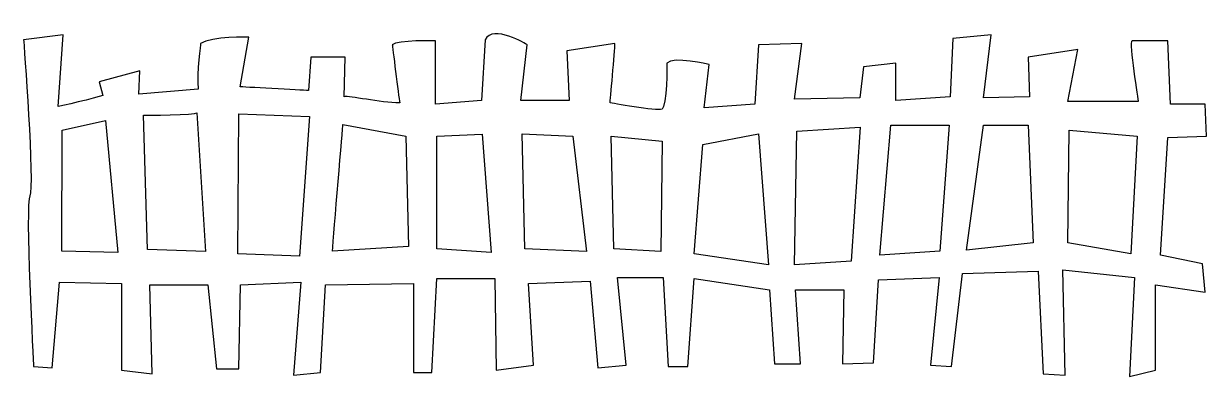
# Model space of a CAD drawing. Header units: centimetres. Extents: x -10.3 to 10.3, y -3 to 3.2.
import ezdxf

# ---------------------------------------------------------------- set-up
doc = ezdxf.new("R2010")
doc.units = ezdxf.units.CM
doc.header["$MEASUREMENT"] = 0
doc.layers.add('Camada 1', color=7, linetype='Continuous')

msp = doc.modelspace()

# ---------------------------------------------------------------- linework, layer by layer
at = {"layer": 'Camada 1'}
for points, knots in [([(-10.32625, 2.88511), (-10.32625, 2.88511), (-9.63497, 2.9715), (-9.63497, 2.9715), (-9.63497, 2.9715), (-9.63497, 2.9715), (-9.72136, 1.71857), (-9.72136, 1.71857), (-9.72136, 1.71857), (-9.72136, 1.71857), (-9.05165, 1.86981), (-8.94364, 1.91299), (-8.94364, 1.91299), (-8.94364, 1.91299), (-9.00846, 2.15061), (-9.00846, 2.15061), (-9.00846, 2.15061), (-9.00846, 2.15061), (-8.29557, 2.34504), (-8.29557, 2.34504), (-8.29557, 2.34504), (-8.29557, 2.34504), (-8.31716, 1.93459), (-8.31716, 1.93459), (-8.31716, 1.93459), (-8.31716, 1.93459), (-7.2802, 2.021), (-7.2802, 2.021), (-7.2802, 2.021), (-7.30182, 2.32345), (-7.23699, 2.82031), (-7.23699, 2.82031), (-7.23699, 2.82031), (-7.04257, 2.9499), (-6.39448, 2.92834), (-6.39448, 2.92834), (-6.39448, 2.92834), (-6.39448, 2.92834), (-6.54572, 2.06421), (-6.54572, 2.06421), (-6.54572, 2.06421), (-6.54572, 2.06421), (-5.46252, 2.00113), (-5.35449, 2.00113), (-5.35449, 2.00113), (-5.35449, 2.00113), (-5.31433, 2.58266), (-5.31433, 2.58266), (-5.31433, 2.58266), (-5.31433, 2.58266), (-4.70946, 2.58266), (-4.70946, 2.58266), (-4.70946, 2.58266), (-4.70946, 2.58266), (-4.73105, 1.89136), (-4.73105, 1.89136), (-4.73105, 1.89136), (-4.64464, 1.91298), (-4.10457, 1.78336), (-3.75892, 1.78336), (-3.75892, 1.78336), (-3.78051, 1.89136), (-3.88851, 2.7987), (-3.88851, 2.7987), (-3.88851, 2.7987), (-3.8021, 2.88511), (-3.13241, 2.8635), (-3.13241, 2.8635), (-3.13241, 2.8635), (-3.13241, 2.8635), (-3.13241, 1.76175), (-3.13241, 1.76175), (-3.13241, 1.76175), (-3.13241, 1.76175), (-2.33308, 1.82657), (-2.33308, 1.82657), (-2.33308, 1.82657), (-2.33308, 1.82657), (-2.26828, 2.88512), (-2.26828, 2.88512), (-2.26828, 2.88512), (-2.13866, 3.16595), (-1.53377, 2.79871), (-1.53377, 2.79871), (-1.53377, 2.79871), (-1.53377, 2.79871), (-1.6418, 1.82658), (-1.6418, 1.82658), (-1.6418, 1.82658), (-1.6418, 1.82658), (-0.79929, 1.82656), (-0.79929, 1.82656), (-0.79929, 1.82656), (-0.79929, 1.82656), (-0.8425, 2.69069), (-0.8425, 2.69069), (-0.8425, 2.69069), (-0.8425, 2.69069), (0.00001, 2.82031), (0.00001, 2.82031), (0.00001, 2.82031), (0.00001, 2.71228), (-0.0864, 1.78335), (-0.0864, 1.78335), (-0.0864, 1.78335), (-0.0864, 1.78335), (0.73447, 1.63211), (0.82091, 1.67532), (0.82091, 1.67532), (0.90738, 1.71855), (0.90738, 2.47463), (0.90738, 2.47463), (0.90738, 2.47463), (1.01536, 2.60428), (1.64184, 2.45304), (1.64184, 2.45304), (1.64184, 2.45304), (1.64184, 2.45304), (1.55545, 1.69691), (1.55545, 1.69691), (1.55545, 1.69691), (1.55545, 1.69691), (2.44114, 1.76173), (2.44114, 1.76173), (2.44114, 1.76173), (2.44114, 1.76173), (2.50599, 2.79869), (2.50599, 2.79869), (2.50599, 2.79869), (2.50599, 2.79869), (3.26209, 2.82028), (3.26209, 2.82028), (3.26209, 2.82028), (3.26209, 2.82028), (3.13247, 1.84815), (3.13247, 1.84815), (3.13247, 1.84815), (3.13247, 1.84815), (4.27743, 1.86974), (4.27743, 1.86974), (4.27743, 1.86974), (4.27743, 1.86974), (4.3422, 2.40983), (4.3422, 2.40983), (4.3422, 2.40983), (4.3422, 2.40983), (4.90388, 2.47463), (4.90388, 2.47463), (4.90388, 2.47463), (4.90388, 2.47463), (4.90388, 1.82656), (4.90388, 1.82656), (4.90388, 1.82656), (4.90388, 1.82656), (5.85442, 1.89136), (5.85442, 1.89136), (5.85442, 1.89136), (5.85442, 1.89136), (5.89763, 2.90673), (5.89763, 2.90673), (5.89763, 2.90673), (5.89763, 2.90673), (6.56734, 2.97153), (6.56734, 2.97153), (6.56734, 2.97153), (6.56734, 2.97153), (6.43772, 1.86978), (6.43772, 1.86978), (6.43772, 1.86978), (6.43772, 1.86978), (7.23703, 1.89137), (7.23703, 1.89137), (7.23703, 1.89137), (7.23703, 1.89137), (7.21544, 2.58267), (7.21544, 2.58267), (7.21544, 2.58267), (7.21544, 2.58267), (8.0796, 2.71229), (8.0796, 2.71229), (8.0796, 2.71229), (8.0796, 2.71229), (7.90677, 1.80495), (7.90677, 1.80495), (7.90677, 1.80495), (7.90677, 1.80495), (9.13811, 1.80495), (9.13811, 1.80495), (9.13811, 1.80495), (9.13811, 1.80495), (8.96526, 2.8635), (9.03008, 2.8635), (9.03008, 2.8635), (9.09493, 2.8635), (9.65661, 2.8635), (9.65661, 2.8635), (9.65661, 2.8635), (9.65661, 2.8635), (9.69982, 1.76175), (9.69982, 1.76175), (9.69982, 1.76175), (9.69982, 1.76175), (10.30469, 1.76174), (10.30469, 1.76174), (10.30469, 1.76174), (10.30469, 1.76174), (10.32628, 1.20006), (10.32628, 1.20006), (10.32628, 1.20006), (10.32628, 1.20006), (9.65659, 1.17847), (9.65659, 1.17847), (9.65659, 1.17847), (9.65659, 1.17847), (9.52697, -0.87382), (9.52697, -0.87382), (9.52697, -0.87382), (9.52697, -0.87382), (10.26148, -1.02506), (10.26148, -1.02506), (10.26148, -1.02506), (10.26148, -1.02506), (10.30469, -1.52189), (10.30469, -1.52189), (10.30469, -1.52189), (10.30469, -1.52189), (9.44059, -1.3923), (9.44059, -1.3923), (9.44059, -1.3923), (9.44059, -1.3923), (9.44058, -2.88286), (9.44058, -2.88286), (9.44058, -2.88286), (9.44058, -2.88286), (8.9869, -2.99089), (8.9869, -2.99089), (8.9869, -2.99089), (8.9869, -2.99089), (9.07337, -1.26266), (9.07337, -1.26266), (9.07337, -1.26266), (9.07337, -1.26266), (7.82038, -1.13304), (7.82038, -1.13304), (7.82038, -1.13304), (7.82038, -1.13304), (7.86356, -2.9693), (7.86356, -2.9693), (7.86356, -2.9693), (7.86356, -2.9693), (7.47473, -2.94774), (7.47473, -2.94774), (7.47473, -2.94774), (7.47473, -2.94774), (7.38832, -1.15469), (7.38832, -1.15469), (7.38832, -1.15469), (7.38832, -1.15469), (6.07054, -1.1979), (6.07054, -1.1979), (6.07054, -1.1979), (6.07054, -1.1979), (5.8761, -2.81808), (5.8761, -2.81808), (5.8761, -2.81808), (5.8761, -2.81808), (5.50883, -2.79652), (5.50883, -2.79652), (5.50883, -2.79652), (5.50883, -2.79652), (5.66007, -1.26268), (5.66007, -1.26268), (5.66007, -1.26268), (5.66007, -1.26268), (4.60155, -1.30589), (4.60155, -1.30589), (4.60155, -1.30589), (4.60155, -1.30589), (4.51508, -2.75332), (4.51508, -2.75332), (4.51508, -2.75332), (4.51508, -2.75332), (3.97499, -2.77491), (3.97499, -2.77491), (3.97499, -2.77491), (3.97499, -2.77491), (3.99658, -1.47872), (3.99658, -1.47872), (3.99658, -1.47872), (3.99658, -1.47872), (3.15408, -1.47869), (3.15408, -1.47869), (3.15408, -1.47869), (3.15408, -1.47869), (3.24052, -2.77488), (3.24052, -2.77488), (3.24052, -2.77488), (3.24052, -2.77488), (2.78684, -2.77488), (2.78684, -2.77488), (2.78684, -2.77488), (2.78684, -2.77488), (2.70043, -1.47869), (2.70043, -1.47869), (2.70043, -1.47869), (2.70043, -1.47869), (1.38265, -1.28425), (1.38265, -1.28425), (1.38265, -1.28425), (1.38265, -1.28425), (1.27459, -2.81807), (1.27459, -2.81807), (1.27459, -2.81807), (1.27459, -2.81807), (0.92897, -2.81806), (0.92897, -2.81806), (0.92897, -2.81806), (0.92897, -2.81806), (0.84253, -1.26265), (0.84253, -1.26265), (0.84253, -1.26265), (0.84253, -1.26265), (0.04322, -1.26266), (0.04322, -1.26266), (0.04322, -1.26266), (0.04322, -1.26266), (0.19446, -2.7965), (0.19446, -2.7965), (0.19446, -2.7965), (0.19446, -2.7965), (-0.3024, -2.83968), (-0.3024, -2.83968), (-0.3024, -2.83968), (-0.3024, -2.83968), (-0.43202, -1.32748), (-0.43202, -1.32748), (-0.43202, -1.32748), (-0.43202, -1.32748), (-1.51218, -1.37071), (-1.51218, -1.37071), (-1.51218, -1.37071), (-1.51218, -1.37071), (-1.42577, -2.79652), (-1.42577, -2.79652), (-1.42577, -2.79652), (-1.42577, -2.79652), (-2.0739, -2.88286), (-2.0739, -2.88286), (-2.0739, -2.88286), (-2.0739, -2.88286), (-2.09549, -1.28425), (-2.09549, -1.28425), (-2.09549, -1.28425), (-2.09549, -1.28425), (-3.11083, -1.28425), (-3.11083, -1.28425), (-3.11083, -1.28425), (-3.11083, -1.28425), (-3.19724, -2.92612), (-3.19724, -2.92612), (-3.19724, -2.92612), (-3.19724, -2.92612), (-3.5213, -2.92612), (-3.5213, -2.92612), (-3.5213, -2.92612), (-3.5213, -2.92612), (-3.5213, -1.37069), (-3.5213, -1.37069), (-3.5213, -1.37069), (-3.5213, -1.37069), (-5.05509, -1.39228), (-5.05509, -1.39228), (-5.05509, -1.39228), (-5.05509, -1.39228), (-5.1415, -2.92612), (-5.1415, -2.92612), (-5.1415, -2.92612), (-5.1415, -2.92612), (-5.61677, -2.9693), (-5.61677, -2.9693), (-5.61677, -2.9693), (-5.61677, -2.9693), (-5.48715, -1.34912), (-5.48715, -1.34912), (-5.48715, -1.34912), (-5.48715, -1.34912), (-6.53781, -1.39595), (-6.53781, -1.39595), (-6.53781, -1.39595), (-6.53781, -1.39595), (-6.56728, -2.86129), (-6.56728, -2.86129), (-6.56728, -2.86129), (-6.56728, -2.86129), (-6.95615, -2.8613), (-6.95615, -2.8613), (-6.95615, -2.8613), (-6.95615, -2.8613), (-7.10739, -1.39231), (-7.10739, -1.39231), (-7.10739, -1.39231), (-7.10739, -1.39231), (-8.12272, -1.3923), (-8.12272, -1.3923), (-8.12272, -1.3923), (-8.12272, -1.3923), (-8.07954, -2.94773), (-8.07954, -2.94773), (-8.07954, -2.94773), (-8.07954, -2.94773), (-8.61961, -2.88286), (-8.61961, -2.88286), (-8.61961, -2.88286), (-8.61961, -2.88286), (-8.61961, -1.37069), (-8.61961, -1.37069), (-8.61961, -1.37069), (-8.61961, -1.37069), (-9.69977, -1.34913), (-9.69977, -1.34913), (-9.69977, -1.34913), (-9.69977, -1.34913), (-9.82939, -2.83969), (-9.82939, -2.83969), (-9.82939, -2.83969), (-9.82939, -2.83969), (-10.15343, -2.8181), (-10.15343, -2.8181), (-10.15343, -2.8181), (-10.15343, -2.8181), (-10.30467, 0.03345), (-10.21825, 0.16309), (-10.21825, 0.16309), (-10.13183, 0.29273), (-10.32625, 2.88511), (-10.32625, 2.88511)], [0, 0, 0, 0, 0.00909091, 0.00909091, 0.00909091, 0.00909091, 0.01818182, 0.01818182, 0.01818182, 0.01818182, 0.02727273, 0.02727273, 0.02727273, 0.02727273, 0.03636364, 0.03636364, 0.03636364, 0.03636364, 0.04545455, 0.04545455, 0.04545455, 0.04545455, 0.05454545, 0.05454545, 0.05454545, 0.05454545, 0.06363636, 0.06363636, 0.06363636, 0.06363636, 0.07272727, 0.07272727, 0.07272727, 0.07272727, 0.08181818, 0.08181818, 0.08181818, 0.08181818, 0.09090909, 0.09090909, 0.09090909, 0.09090909, 0.1, 0.1, 0.1, 0.1, 0.10909091, 0.10909091, 0.10909091, 0.10909091, 0.11818182, 0.11818182, 0.11818182, 0.11818182, 0.12727273, 0.12727273, 0.12727273, 0.12727273, 0.13636364, 0.13636364, 0.13636364, 0.13636364, 0.14545455, 0.14545455, 0.14545455, 0.14545455, 0.15454545, 0.15454545, 0.15454545, 0.15454545, 0.16363636, 0.16363636, 0.16363636, 0.16363636, 0.17272727, 0.17272727, 0.17272727, 0.17272727, 0.18181818, 0.18181818, 0.18181818, 0.18181818, 0.19090909, 0.19090909, 0.19090909, 0.19090909, 0.2, 0.2, 0.2, 0.2, 0.20909091, 0.20909091, 0.20909091, 0.20909091, 0.21818182, 0.21818182, 0.21818182, 0.21818182, 0.22727273, 0.22727273, 0.22727273, 0.22727273, 0.23636364, 0.23636364, 0.23636364, 0.23636364, 0.24545455, 0.24545455, 0.24545455, 0.24545455, 0.25454545, 0.25454545, 0.25454545, 0.25454545, 0.26363636, 0.26363636, 0.26363636, 0.26363636, 0.27272727, 0.27272727, 0.27272727, 0.27272727, 0.28181818, 0.28181818, 0.28181818, 0.28181818, 0.29090909, 0.29090909, 0.29090909, 0.29090909, 0.3, 0.3, 0.3, 0.3, 0.30909091, 0.30909091, 0.30909091, 0.30909091, 0.31818182, 0.31818182, 0.31818182, 0.31818182, 0.32727273, 0.32727273, 0.32727273, 0.32727273, 0.33636364, 0.33636364, 0.33636364, 0.33636364, 0.34545455, 0.34545455, 0.34545455, 0.34545455, 0.35454545, 0.35454545, 0.35454545, 0.35454545, 0.36363636, 0.36363636, 0.36363636, 0.36363636, 0.37272727, 0.37272727, 0.37272727, 0.37272727, 0.38181818, 0.38181818, 0.38181818, 0.38181818, 0.39090909, 0.39090909, 0.39090909, 0.39090909, 0.4, 0.4, 0.4, 0.4, 0.40909091, 0.40909091, 0.40909091, 0.40909091, 0.41818182, 0.41818182, 0.41818182, 0.41818182, 0.42727273, 0.42727273, 0.42727273, 0.42727273, 0.43636364, 0.43636364, 0.43636364, 0.43636364, 0.44545455, 0.44545455, 0.44545455, 0.44545455, 0.45454545, 0.45454545, 0.45454545, 0.45454545, 0.46363636, 0.46363636, 0.46363636, 0.46363636, 0.47272727, 0.47272727, 0.47272727, 0.47272727, 0.48181818, 0.48181818, 0.48181818, 0.48181818, 0.49090909, 0.49090909, 0.49090909, 0.49090909, 0.5, 0.5, 0.5, 0.5, 0.50909091, 0.50909091, 0.50909091, 0.50909091, 0.51818182, 0.51818182, 0.51818182, 0.51818182, 0.52727273, 0.52727273, 0.52727273, 0.52727273, 0.53636364, 0.53636364, 0.53636364, 0.53636364, 0.54545455, 0.54545455, 0.54545455, 0.54545455, 0.55454545, 0.55454545, 0.55454545, 0.55454545, 0.56363636, 0.56363636, 0.56363636, 0.56363636, 0.57272727, 0.57272727, 0.57272727, 0.57272727, 0.58181818, 0.58181818, 0.58181818, 0.58181818, 0.59090909, 0.59090909, 0.59090909, 0.59090909, 0.6, 0.6, 0.6, 0.6, 0.60909091, 0.60909091, 0.60909091, 0.60909091, 0.61818182, 0.61818182, 0.61818182, 0.61818182, 0.62727273, 0.62727273, 0.62727273, 0.62727273, 0.63636364, 0.63636364, 0.63636364, 0.63636364, 0.64545455, 0.64545455, 0.64545455, 0.64545455, 0.65454545, 0.65454545, 0.65454545, 0.65454545, 0.66363636, 0.66363636, 0.66363636, 0.66363636, 0.67272727, 0.67272727, 0.67272727, 0.67272727, 0.68181818, 0.68181818, 0.68181818, 0.68181818, 0.69090909, 0.69090909, 0.69090909, 0.69090909, 0.7, 0.7, 0.7, 0.7, 0.70909091, 0.70909091, 0.70909091, 0.70909091, 0.71818182, 0.71818182, 0.71818182, 0.71818182, 0.72727273, 0.72727273, 0.72727273, 0.72727273, 0.73636364, 0.73636364, 0.73636364, 0.73636364, 0.74545455, 0.74545455, 0.74545455, 0.74545455, 0.75454545, 0.75454545, 0.75454545, 0.75454545, 0.76363636, 0.76363636, 0.76363636, 0.76363636, 0.77272727, 0.77272727, 0.77272727, 0.77272727, 0.78181818, 0.78181818, 0.78181818, 0.78181818, 0.79090909, 0.79090909, 0.79090909, 0.79090909, 0.8, 0.8, 0.8, 0.8, 0.80909091, 0.80909091, 0.80909091, 0.80909091, 0.81818182, 0.81818182, 0.81818182, 0.81818182, 0.82727273, 0.82727273, 0.82727273, 0.82727273, 0.83636364, 0.83636364, 0.83636364, 0.83636364, 0.84545455, 0.84545455, 0.84545455, 0.84545455, 0.85454545, 0.85454545, 0.85454545, 0.85454545, 0.86363636, 0.86363636, 0.86363636, 0.86363636, 0.87272727, 0.87272727, 0.87272727, 0.87272727, 0.88181818, 0.88181818, 0.88181818, 0.88181818, 0.89090909, 0.89090909, 0.89090909, 0.89090909, 0.9, 0.9, 0.9, 0.9, 0.90909091, 0.90909091, 0.90909091, 0.90909091, 0.91818182, 0.91818182, 0.91818182, 0.91818182, 0.92727273, 0.92727273, 0.92727273, 0.92727273, 0.93636364, 0.93636364, 0.93636364, 0.93636364, 0.94545455, 0.94545455, 0.94545455, 0.94545455, 0.95454545, 0.95454545, 0.95454545, 0.95454545, 0.96363636, 0.96363636, 0.96363636, 0.96363636, 0.97272727, 0.97272727, 0.97272727, 0.97272727, 0.98181818, 0.98181818, 0.98181818, 0.98181818, 1, 1, 1, 1]), ([(-9.66125, -0.80829), (-9.66125, -0.80829), (-8.68443, -0.83062), (-8.68443, -0.83062), (-8.68443, -0.83062), (-8.68443, -0.83062), (-8.89649, 1.47787), (-8.89649, 1.47787), (-8.89649, 1.47787), (-8.89649, 1.47787), (-9.65656, 1.30809), (-9.65656, 1.30809), (-9.65656, 1.30809), (-9.65656, 1.30809), (-9.66125, -0.80829), (-9.66125, -0.80829)], [0, 0, 0, 0, 0.2, 0.2, 0.2, 0.2, 0.4, 0.4, 0.4, 0.4, 0.6, 0.6, 0.6, 0.6, 1, 1, 1, 1]), ([(-8.23075, 1.56733), (-8.23075, 1.56733), (-8.16394, -0.77608), (-8.16394, -0.77608), (-8.16394, -0.77608), (-8.16394, -0.77608), (-7.15061, -0.80899), (-7.15061, -0.80899), (-7.15061, -0.80899), (-7.15061, -0.80899), (-7.30185, 1.61055), (-7.30185, 1.61055), (-7.30185, 1.61055), (-7.30183, 1.56733), (-8.23075, 1.56733), (-8.23075, 1.56733)], [0, 0, 0, 0, 0.2, 0.2, 0.2, 0.2, 0.4, 0.4, 0.4, 0.4, 0.6, 0.6, 0.6, 0.6, 1, 1, 1, 1]), ([(-6.56732, 1.58892), (-6.56732, 1.58892), (-6.58891, -0.85223), (-6.58891, -0.85223), (-6.58891, -0.85223), (-6.58891, -0.85223), (-5.50875, -0.89541), (-5.50875, -0.89541), (-5.50875, -0.89541), (-5.50875, -0.89541), (-5.33592, 1.54572), (-5.33592, 1.54572), (-5.33592, 1.54572), (-5.33592, 1.54572), (-6.56732, 1.58892), (-6.56732, 1.58892)], [0, 0, 0, 0, 0.2, 0.2, 0.2, 0.2, 0.4, 0.4, 0.4, 0.4, 0.6, 0.6, 0.6, 0.6, 1, 1, 1, 1]), ([(-4.75077, 1.40537), (-4.75077, 1.40537), (-4.91158, -0.51238), (-4.9359, -0.80835), (-4.9359, -0.80835), (-4.9359, -0.80835), (-3.60769, -0.72257), (-3.60769, -0.72257), (-3.60769, -0.72257), (-3.60769, -0.72257), (-3.6509, 1.20008), (-3.6509, 1.20008), (-3.6509, 1.20008), (-3.6509, 1.20008), (-4.75077, 1.40537), (-4.75077, 1.40537)], [0, 0, 0, 0, 0.2, 0.2, 0.2, 0.2, 0.4, 0.4, 0.4, 0.4, 0.6, 0.6, 0.6, 0.6, 1, 1, 1, 1]), ([(-1.57704, -0.76582), (-1.57704, -0.76582), (-0.49685, -0.80903), (-0.49685, -0.80903), (-0.49685, -0.80903), (-0.49685, -0.80903), (-0.7345, 1.20006), (-0.7345, 1.20006), (-0.7345, 1.20006), (-0.7345, 1.20006), (-1.62022, 1.24329), (-1.62022, 1.24329), (-1.62022, 1.24329), (-1.62022, 1.24329), (-1.57704, -0.76582), (-1.57704, -0.76582)], [0, 0, 0, 0, 0.2, 0.2, 0.2, 0.2, 0.4, 0.4, 0.4, 0.4, 0.6, 0.6, 0.6, 0.6, 1, 1, 1, 1]), ([(1.38262, -0.85221), (1.38262, -0.85221), (2.67881, -1.04663), (2.67881, -1.04663), (2.67881, -1.04663), (2.67881, -1.04663), (2.50598, 1.24329), (2.50598, 1.24329), (2.50598, 1.24329), (2.50598, 1.24329), (1.53615, 1.05927), (1.53615, 1.05927), (1.53615, 1.05927), (1.53615, 1.05927), (1.38262, -0.85221), (1.38262, -0.85221)], [0, 0, 0, 0, 0.2, 0.2, 0.2, 0.2, 0.4, 0.4, 0.4, 0.4, 0.6, 0.6, 0.6, 0.6, 1, 1, 1, 1]), ([(3.17565, 1.2865), (3.17565, 1.2865), (3.13244, -1.04662), (3.13244, -1.04662), (3.13244, -1.04662), (3.13244, -1.04662), (4.12619, -0.98185), (4.12619, -0.98185), (4.12619, -0.98185), (4.12619, -0.98185), (4.28108, 1.35712), (4.28108, 1.35712), (4.28108, 1.35712), (4.28108, 1.35712), (3.17565, 1.2865), (3.17565, 1.2865)], [0, 0, 0, 0, 0.2, 0.2, 0.2, 0.2, 0.4, 0.4, 0.4, 0.4, 0.6, 0.6, 0.6, 0.6, 1, 1, 1, 1]), ([(4.81749, 1.3945), (4.81749, 1.3945), (4.62305, -0.87383), (4.62305, -0.87383), (4.62305, -0.87383), (4.62305, -0.87383), (5.67371, -0.80835), (5.67371, -0.80835), (5.67371, -0.80835), (5.67371, -0.80835), (5.83283, 1.39449), (5.83283, 1.39449), (5.83283, 1.39449), (5.83283, 1.39449), (4.81749, 1.3945), (4.81749, 1.3945)], [0, 0, 0, 0, 0.2, 0.2, 0.2, 0.2, 0.4, 0.4, 0.4, 0.4, 0.6, 0.6, 0.6, 0.6, 1, 1, 1, 1]), ([(6.4377, 1.3945), (6.4377, 1.3945), (6.13528, -0.78741), (6.13528, -0.78741), (6.13528, -0.78741), (6.13528, -0.78741), (7.30185, -0.65779), (7.30185, -0.65779), (7.30185, -0.65779), (7.30185, -0.65779), (7.21538, 1.3945), (7.21538, 1.3945), (7.21538, 1.3945), (7.21538, 1.3945), (6.4377, 1.3945), (6.4377, 1.3945)], [0, 0, 0, 0, 0.2, 0.2, 0.2, 0.2, 0.4, 0.4, 0.4, 0.4, 0.6, 0.6, 0.6, 0.6, 1, 1, 1, 1]), ([(7.92833, 1.30809), (7.92833, 1.30809), (7.90674, -0.65779), (7.90674, -0.65779), (7.90674, -0.65779), (7.90674, -0.65779), (9.00847, -0.85223), (9.00847, -0.85223), (9.00847, -0.85223), (9.00847, -0.85223), (9.1165, 1.20006), (9.1165, 1.20006), (9.1165, 1.20006), (9.1165, 1.20006), (7.92833, 1.30809), (7.92833, 1.30809)], [0, 0, 0, 0, 0.2, 0.2, 0.2, 0.2, 0.4, 0.4, 0.4, 0.4, 0.6, 0.6, 0.6, 0.6, 1, 1, 1, 1]), ([(-2.16031, -0.83062), (-2.16031, -0.83062), (-2.31977, 1.23633), (-2.31977, 1.23633), (-2.31977, 1.23633), (-2.31977, 1.23633), (-3.11082, 1.20006), (-3.11082, 1.20006), (-3.11082, 1.20006), (-3.11082, 1.20006), (-3.11082, -0.76582), (-3.11082, -0.76582), (-3.11082, -0.76582), (-3.11082, -0.76582), (-2.16031, -0.83062), (-2.16031, -0.83062)], [0, 0, 0, 0, 0.2, 0.2, 0.2, 0.2, 0.4, 0.4, 0.4, 0.4, 0.6, 0.6, 0.6, 0.6, 1, 1, 1, 1]), ([(-0.02158, -0.76582), (-0.02158, -0.76582), (0.79932, -0.80903), (0.79932, -0.80903), (0.79932, -0.80903), (0.79932, -0.80903), (0.82091, 1.11364), (0.82091, 1.11364), (0.82091, 1.11364), (0.82091, 1.11364), (-0.06481, 1.20005), (-0.06481, 1.20005), (-0.06481, 1.20005), (-0.06481, 1.20005), (-0.02158, -0.76582), (-0.02158, -0.76582)], [0, 0, 0, 0, 0.2, 0.2, 0.2, 0.2, 0.4, 0.4, 0.4, 0.4, 0.6, 0.6, 0.6, 0.6, 1, 1, 1, 1])]:
    msp.add_open_spline(points, degree=3, knots=knots, dxfattribs=at)

doc.saveas('drawing.dxf')
